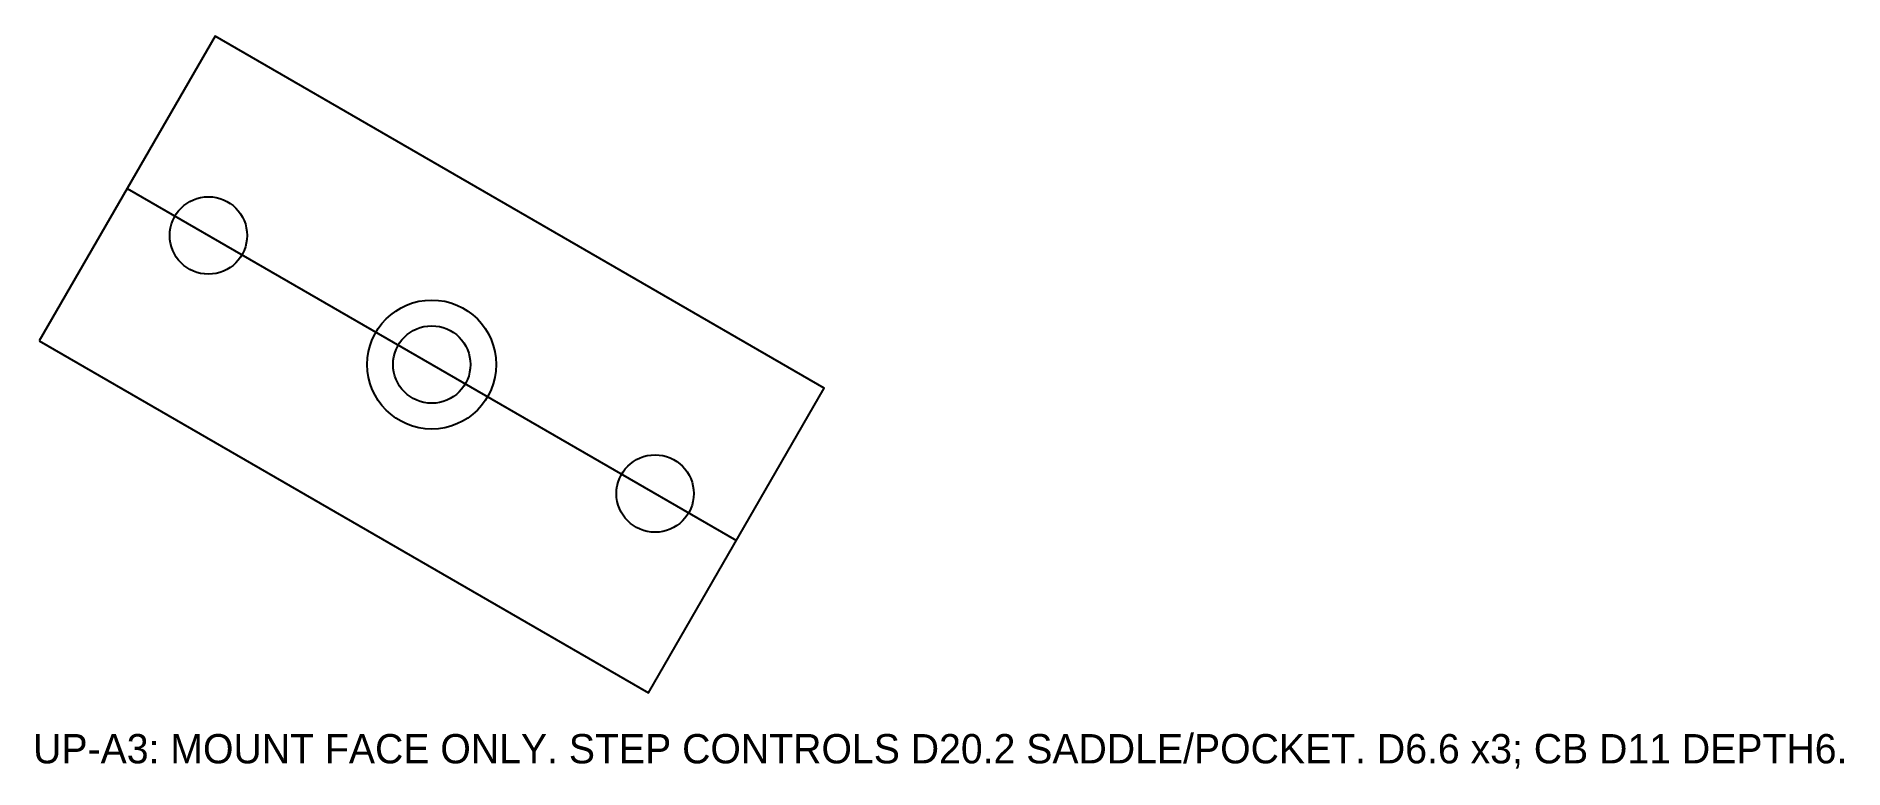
# Model space of a CAD drawing. Header units: millimetres. Extents: x -34 to 120, y -34 to 28.
import ezdxf

# ---------------------------------------------------------------- set-up
doc = ezdxf.new("R2010")
doc.units = ezdxf.units.MM
for name, color, linetype in [('BASE_OUTLINE', 7, 'Continuous'), ('CENTER', 7, 'Continuous'), ('COUNTERBORE_D11', 7, 'Continuous'), ('DRILL_D6_6', 7, 'Continuous'), ('NOTES', 7, 'Continuous')]:
    doc.layers.add(name, color=color, linetype=linetype)

msp = doc.modelspace()

# ---------------------------------------------------------------- linework, layer by layer
at = {"layer": 'BASE_OUTLINE'}
msp.add_lwpolyline([(-33.48, 2.01), (18.48, -27.99), (33.48, -2.01), (-18.48, 27.99)], close=True, dxfattribs=at)
at = {"layer": 'CENTER'}
msp.add_line((-25.98, 15), (25.98, -15), dxfattribs=at)
at = {"layer": 'COUNTERBORE_D11'}
msp.add_circle((0, 0), 5.5, dxfattribs=at)
at = {"layer": 'DRILL_D6_6'}
for centre in [(-19.05, 11), (0, 0), (19.05, -11)]:
    msp.add_circle(centre, 3.3, dxfattribs=at)

# ---------------------------------------------------------------- texts
at = {"layer": 'NOTES'}
msp.add_text('UP-A3: MOUNT FACE ONLY. STEP CONTROLS D20.2 SADDLE/POCKET. D6.6 x3; CB D11 DEPTH6.', height=2.5, dxfattribs=at).set_placement((-34, -34))

doc.saveas('drawing.dxf')
